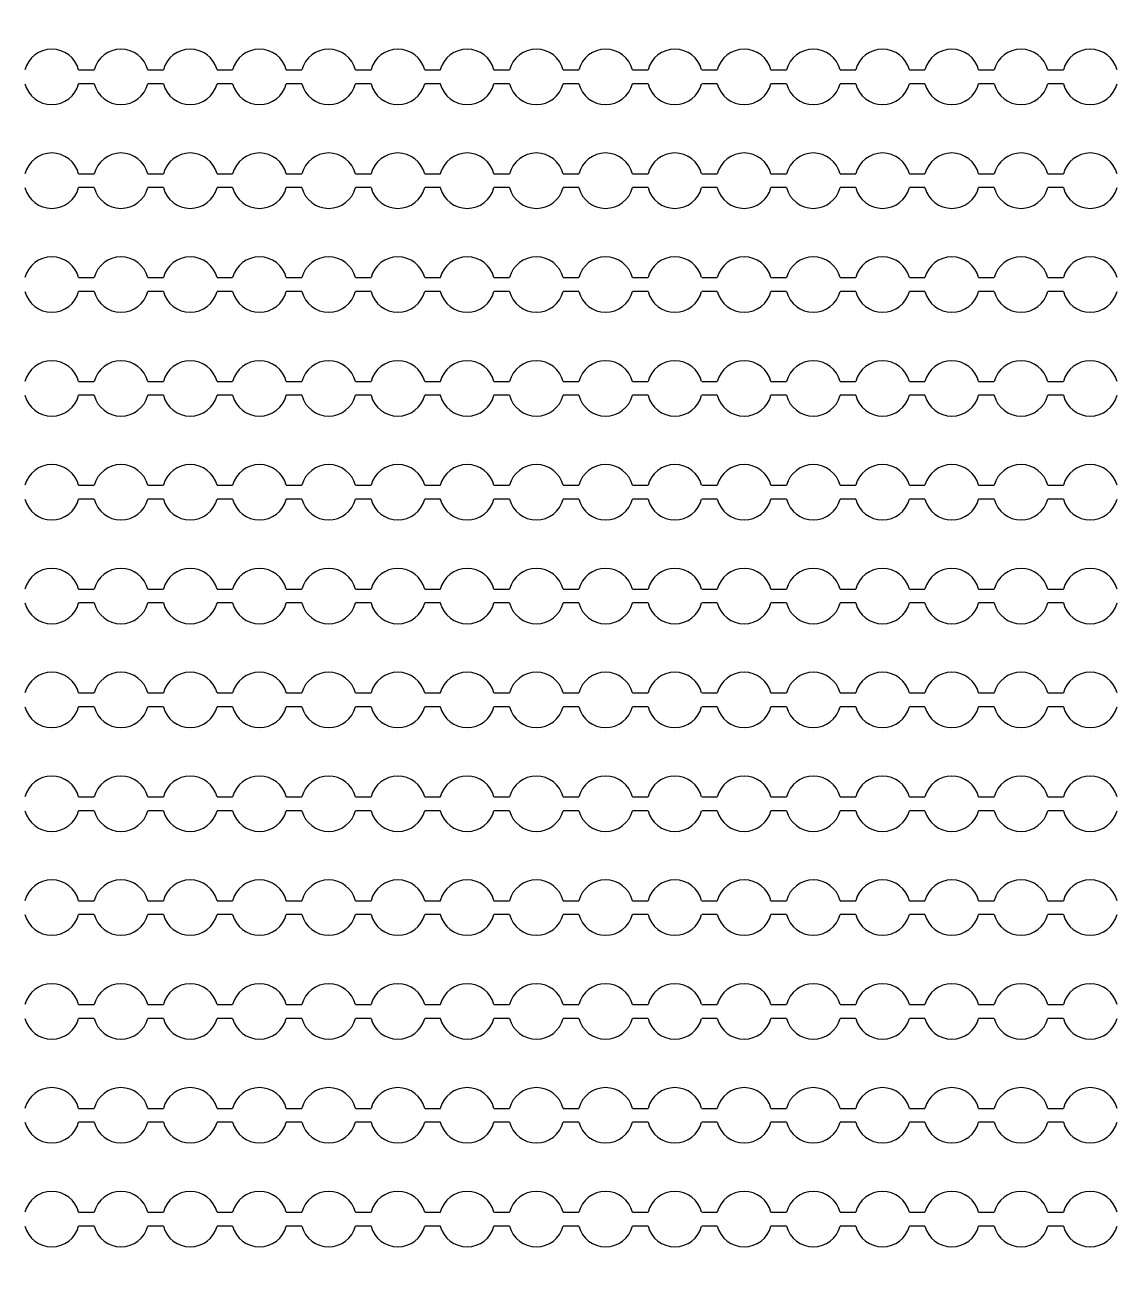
# Model space of a CAD drawing. Extents: x 4056 to 105656, y 4120 to 105720.
# Drawn here: x 32575 to 33364, y 35865 to 36765 of the extents above; entities that cross this region are included whole.
import ezdxf

# ---------------------------------------------------------------- set-up
doc = ezdxf.new("R2010")
doc.units = 13
doc.header["$MEASUREMENT"] = 0
doc.layers.add('Main Layer', color=7, linetype='Continuous', lineweight=0)

msp = doc.modelspace()

# ---------------------------------------------------------------- linework, layer by layer
for p, q in [((32613.87, 36732.98), (32625.14, 36732.98)), ((32663.87, 36732.98), (32675.14, 36732.98)), ((32713.87, 36732.98), (32725.14, 36732.98)), ((32763.87, 36732.98), (32775.14, 36732.98)), ((32813.87, 36732.98), (32825.14, 36732.98)), ((32863.87, 36732.98), (32875.14, 36732.98)), ((32913.87, 36732.98), (32925.14, 36732.98)), ((32963.87, 36732.98), (32975.14, 36732.98)), ((33013.87, 36732.98), (33025.14, 36732.98)), ((33063.87, 36732.98), (33075.14, 36732.98)), ((33113.87, 36732.98), (33125.14, 36732.98)), ((33163.87, 36732.98), (33175.14, 36732.98)), ((33213.87, 36732.98), (33225.14, 36732.98)), ((33263.87, 36732.98), (33275.14, 36732.98)), ((33313.87, 36732.98), (33325.14, 36732.98)), ((32625.14, 36722.98), (32613.87, 36722.98)), ((32675.14, 36722.98), (32663.87, 36722.98)), ((32725.14, 36722.98), (32713.87, 36722.98)), ((32775.14, 36722.98), (32763.87, 36722.98)), ((32825.14, 36722.98), (32813.87, 36722.98)), ((32875.14, 36722.98), (32863.87, 36722.98)), ((32925.14, 36722.98), (32913.87, 36722.98)), ((32975.14, 36722.98), (32963.87, 36722.98)), ((33025.14, 36722.98), (33013.87, 36722.98)), ((33075.14, 36722.98), (33063.87, 36722.98)), ((33125.14, 36722.98), (33113.87, 36722.98)), ((33175.14, 36722.98), (33163.87, 36722.98)), ((33225.14, 36722.98), (33213.87, 36722.98)), ((33275.14, 36722.98), (33263.87, 36722.98)), ((33325.14, 36722.98), (33313.87, 36722.98)), ((32613.87, 36657.98), (32625.14, 36657.98)), ((32663.87, 36657.98), (32675.14, 36657.98)), ((32713.87, 36657.98), (32725.14, 36657.98)), ((32763.87, 36657.98), (32775.14, 36657.98)), ((32813.87, 36657.98), (32825.14, 36657.98)), ((32863.87, 36657.98), (32875.14, 36657.98)), ((32913.87, 36657.98), (32925.14, 36657.98)), ((32963.87, 36657.98), (32975.14, 36657.98)), ((33013.87, 36657.98), (33025.14, 36657.98)), ((33063.87, 36657.98), (33075.14, 36657.98)), ((33113.87, 36657.98), (33125.14, 36657.98)), ((33163.87, 36657.98), (33175.14, 36657.98)), ((33213.87, 36657.98), (33225.14, 36657.98)), ((33263.87, 36657.98), (33275.14, 36657.98)), ((33313.87, 36657.98), (33325.14, 36657.98)), ((32625.14, 36647.98), (32613.87, 36647.98)), ((32675.14, 36647.98), (32663.87, 36647.98)), ((32725.14, 36647.98), (32713.87, 36647.98)), ((32775.14, 36647.98), (32763.87, 36647.98)), ((32825.14, 36647.98), (32813.87, 36647.98)), ((32875.14, 36647.98), (32863.87, 36647.98)), ((32925.14, 36647.98), (32913.87, 36647.98)), ((32975.14, 36647.98), (32963.87, 36647.98)), ((33025.14, 36647.98), (33013.87, 36647.98)), ((33075.14, 36647.98), (33063.87, 36647.98)), ((33125.14, 36647.98), (33113.87, 36647.98)), ((33175.14, 36647.98), (33163.87, 36647.98)), ((33225.14, 36647.98), (33213.87, 36647.98)), ((33275.14, 36647.98), (33263.87, 36647.98)), ((33325.14, 36647.98), (33313.87, 36647.98)), ((32613.87, 36582.98), (32625.14, 36582.98)), ((32663.87, 36582.98), (32675.14, 36582.98)), ((32713.87, 36582.98), (32725.14, 36582.98)), ((32763.87, 36582.98), (32775.14, 36582.98)), ((32813.87, 36582.98), (32825.14, 36582.98)), ((32863.87, 36582.98), (32875.14, 36582.98)), ((32913.87, 36582.98), (32925.14, 36582.98)), ((32963.87, 36582.98), (32975.14, 36582.98)), ((33013.87, 36582.98), (33025.14, 36582.98)), ((33063.87, 36582.98), (33075.14, 36582.98)), ((33113.87, 36582.98), (33125.14, 36582.98)), ((33163.87, 36582.98), (33175.14, 36582.98)), ((33213.87, 36582.98), (33225.14, 36582.98)), ((33263.87, 36582.98), (33275.14, 36582.98)), ((33313.87, 36582.98), (33325.14, 36582.98)), ((32625.14, 36572.98), (32613.87, 36572.98)), ((32675.14, 36572.98), (32663.87, 36572.98)), ((32725.14, 36572.98), (32713.87, 36572.98)), ((32775.14, 36572.98), (32763.87, 36572.98)), ((32825.14, 36572.98), (32813.87, 36572.98)), ((32875.14, 36572.98), (32863.87, 36572.98)), ((32925.14, 36572.98), (32913.87, 36572.98)), ((32975.14, 36572.98), (32963.87, 36572.98)), ((33025.14, 36572.98), (33013.87, 36572.98)), ((33075.14, 36572.98), (33063.87, 36572.98)), ((33125.14, 36572.98), (33113.87, 36572.98)), ((33175.14, 36572.98), (33163.87, 36572.98)), ((33225.14, 36572.98), (33213.87, 36572.98)), ((33275.14, 36572.98), (33263.87, 36572.98)), ((33325.14, 36572.98), (33313.87, 36572.98)), ((32613.87, 36507.98), (32625.14, 36507.98)), ((32663.87, 36507.98), (32675.14, 36507.98)), ((32713.87, 36507.98), (32725.14, 36507.98)), ((32763.87, 36507.98), (32775.14, 36507.98)), ((32813.87, 36507.98), (32825.14, 36507.98)), ((32863.87, 36507.98), (32875.14, 36507.98)), ((32913.87, 36507.98), (32925.14, 36507.98)), ((32963.87, 36507.98), (32975.14, 36507.98)), ((33013.87, 36507.98), (33025.14, 36507.98)), ((33063.87, 36507.98), (33075.14, 36507.98)), ((33113.87, 36507.98), (33125.14, 36507.98)), ((33163.87, 36507.98), (33175.14, 36507.98)), ((33213.87, 36507.98), (33225.14, 36507.98)), ((33263.87, 36507.98), (33275.14, 36507.98)), ((33313.87, 36507.98), (33325.14, 36507.98)), ((32625.14, 36497.98), (32613.87, 36497.98)), ((32675.14, 36497.98), (32663.87, 36497.98)), ((32725.14, 36497.98), (32713.87, 36497.98)), ((32775.14, 36497.98), (32763.87, 36497.98)), ((32825.14, 36497.98), (32813.87, 36497.98)), ((32875.14, 36497.98), (32863.87, 36497.98)), ((32925.14, 36497.98), (32913.87, 36497.98)), ((32975.14, 36497.98), (32963.87, 36497.98)), ((33025.14, 36497.98), (33013.87, 36497.98)), ((33075.14, 36497.98), (33063.87, 36497.98)), ((33125.14, 36497.98), (33113.87, 36497.98)), ((33175.14, 36497.98), (33163.87, 36497.98)), ((33225.14, 36497.98), (33213.87, 36497.98)), ((33275.14, 36497.98), (33263.87, 36497.98)), ((33325.14, 36497.98), (33313.87, 36497.98)), ((32613.87, 36432.98), (32625.14, 36432.98)), ((32663.87, 36432.98), (32675.14, 36432.98)), ((32713.87, 36432.98), (32725.14, 36432.98)), ((32763.87, 36432.98), (32775.14, 36432.98)), ((32813.87, 36432.98), (32825.14, 36432.98)), ((32863.87, 36432.98), (32875.14, 36432.98)), ((32913.87, 36432.98), (32925.14, 36432.98)), ((32963.87, 36432.98), (32975.14, 36432.98)), ((33013.87, 36432.98), (33025.14, 36432.98)), ((33063.87, 36432.98), (33075.14, 36432.98)), ((33113.87, 36432.98), (33125.14, 36432.98)), ((33163.87, 36432.98), (33175.14, 36432.98)), ((33213.87, 36432.98), (33225.14, 36432.98)), ((33263.87, 36432.98), (33275.14, 36432.98)), ((33313.87, 36432.98), (33325.14, 36432.98)), ((32625.14, 36422.98), (32613.87, 36422.98)), ((32675.14, 36422.98), (32663.87, 36422.98)), ((32725.14, 36422.98), (32713.87, 36422.98)), ((32775.14, 36422.98), (32763.87, 36422.98)), ((32825.14, 36422.98), (32813.87, 36422.98)), ((32875.14, 36422.98), (32863.87, 36422.98)), ((32925.14, 36422.98), (32913.87, 36422.98)), ((32975.14, 36422.98), (32963.87, 36422.98)), ((33025.14, 36422.98), (33013.87, 36422.98)), ((33075.14, 36422.98), (33063.87, 36422.98)), ((33125.14, 36422.98), (33113.87, 36422.98)), ((33175.14, 36422.98), (33163.87, 36422.98)), ((33225.14, 36422.98), (33213.87, 36422.98)), ((33275.14, 36422.98), (33263.87, 36422.98)), ((33325.14, 36422.98), (33313.87, 36422.98)), ((32613.87, 36357.98), (32625.14, 36357.98)), ((32663.87, 36357.98), (32675.14, 36357.98)), ((32713.87, 36357.98), (32725.14, 36357.98)), ((32763.87, 36357.98), (32775.14, 36357.98)), ((32813.87, 36357.98), (32825.14, 36357.98)), ((32863.87, 36357.98), (32875.14, 36357.98)), ((32913.87, 36357.98), (32925.14, 36357.98)), ((32963.87, 36357.98), (32975.14, 36357.98)), ((33013.87, 36357.98), (33025.14, 36357.98)), ((33063.87, 36357.98), (33075.14, 36357.98)), ((33113.87, 36357.98), (33125.14, 36357.98)), ((33163.87, 36357.98), (33175.14, 36357.98)), ((33213.87, 36357.98), (33225.14, 36357.98)), ((33263.87, 36357.98), (33275.14, 36357.98)), ((33313.87, 36357.98), (33325.14, 36357.98)), ((32625.14, 36347.98), (32613.87, 36347.98)), ((32675.14, 36347.98), (32663.87, 36347.98)), ((32725.14, 36347.98), (32713.87, 36347.98)), ((32775.14, 36347.98), (32763.87, 36347.98)), ((32825.14, 36347.98), (32813.87, 36347.98)), ((32875.14, 36347.98), (32863.87, 36347.98)), ((32925.14, 36347.98), (32913.87, 36347.98)), ((32975.14, 36347.98), (32963.87, 36347.98)), ((33025.14, 36347.98), (33013.87, 36347.98)), ((33075.14, 36347.98), (33063.87, 36347.98)), ((33125.14, 36347.98), (33113.87, 36347.98)), ((33175.14, 36347.98), (33163.87, 36347.98)), ((33225.14, 36347.98), (33213.87, 36347.98)), ((33275.14, 36347.98), (33263.87, 36347.98)), ((33325.14, 36347.98), (33313.87, 36347.98)), ((32613.87, 36282.98), (32625.14, 36282.98)), ((32663.87, 36282.98), (32675.14, 36282.98)), ((32713.87, 36282.98), (32725.14, 36282.98)), ((32763.87, 36282.98), (32775.14, 36282.98)), ((32813.87, 36282.98), (32825.14, 36282.98)), ((32863.87, 36282.98), (32875.14, 36282.98)), ((32913.87, 36282.98), (32925.14, 36282.98)), ((32963.87, 36282.98), (32975.14, 36282.98)), ((33013.87, 36282.98), (33025.14, 36282.98)), ((33063.87, 36282.98), (33075.14, 36282.98)), ((33113.87, 36282.98), (33125.14, 36282.98)), ((33163.87, 36282.98), (33175.14, 36282.98)), ((33213.87, 36282.98), (33225.14, 36282.98)), ((33263.87, 36282.98), (33275.14, 36282.98)), ((33313.87, 36282.98), (33325.14, 36282.98)), ((32625.14, 36272.98), (32613.87, 36272.98)), ((32675.14, 36272.98), (32663.87, 36272.98)), ((32725.14, 36272.98), (32713.87, 36272.98)), ((32775.14, 36272.98), (32763.87, 36272.98)), ((32825.14, 36272.98), (32813.87, 36272.98)), ((32875.14, 36272.98), (32863.87, 36272.98)), ((32925.14, 36272.98), (32913.87, 36272.98)), ((32975.14, 36272.98), (32963.87, 36272.98)), ((33025.14, 36272.98), (33013.87, 36272.98)), ((33075.14, 36272.98), (33063.87, 36272.98)), ((33125.14, 36272.98), (33113.87, 36272.98)), ((33175.14, 36272.98), (33163.87, 36272.98)), ((33225.14, 36272.98), (33213.87, 36272.98)), ((33275.14, 36272.98), (33263.87, 36272.98)), ((33325.14, 36272.98), (33313.87, 36272.98)), ((32613.87, 36207.98), (32625.14, 36207.98)), ((32663.87, 36207.98), (32675.14, 36207.98)), ((32713.87, 36207.98), (32725.14, 36207.98)), ((32763.87, 36207.98), (32775.14, 36207.98)), ((32813.87, 36207.98), (32825.14, 36207.98)), ((32863.87, 36207.98), (32875.14, 36207.98)), ((32913.87, 36207.98), (32925.14, 36207.98)), ((32963.87, 36207.98), (32975.14, 36207.98)), ((33013.87, 36207.98), (33025.14, 36207.98)), ((33063.87, 36207.98), (33075.14, 36207.98)), ((33113.87, 36207.98), (33125.14, 36207.98)), ((33163.87, 36207.98), (33175.14, 36207.98)), ((33213.87, 36207.98), (33225.14, 36207.98)), ((33263.87, 36207.98), (33275.14, 36207.98)), ((33313.87, 36207.98), (33325.14, 36207.98)), ((32625.14, 36197.98), (32613.87, 36197.98)), ((32675.14, 36197.98), (32663.87, 36197.98)), ((32725.14, 36197.98), (32713.87, 36197.98)), ((32775.14, 36197.98), (32763.87, 36197.98)), ((32825.14, 36197.98), (32813.87, 36197.98)), ((32875.14, 36197.98), (32863.87, 36197.98)), ((32925.14, 36197.98), (32913.87, 36197.98)), ((32975.14, 36197.98), (32963.87, 36197.98)), ((33025.14, 36197.98), (33013.87, 36197.98)), ((33075.14, 36197.98), (33063.87, 36197.98)), ((33125.14, 36197.98), (33113.87, 36197.98)), ((33175.14, 36197.98), (33163.87, 36197.98)), ((33225.14, 36197.98), (33213.87, 36197.98)), ((33275.14, 36197.98), (33263.87, 36197.98)), ((33325.14, 36197.98), (33313.87, 36197.98)), ((32613.87, 36132.98), (32625.14, 36132.98)), ((32663.87, 36132.98), (32675.14, 36132.98)), ((32713.87, 36132.98), (32725.14, 36132.98)), ((32763.87, 36132.98), (32775.14, 36132.98)), ((32813.87, 36132.98), (32825.14, 36132.98)), ((32863.87, 36132.98), (32875.14, 36132.98)), ((32913.87, 36132.98), (32925.14, 36132.98)), ((32963.87, 36132.98), (32975.14, 36132.98)), ((33013.87, 36132.98), (33025.14, 36132.98)), ((33063.87, 36132.98), (33075.14, 36132.98)), ((33113.87, 36132.98), (33125.14, 36132.98)), ((33163.87, 36132.98), (33175.14, 36132.98)), ((33213.87, 36132.98), (33225.14, 36132.98)), ((33263.87, 36132.98), (33275.14, 36132.98)), ((33313.87, 36132.98), (33325.14, 36132.98)), ((32625.14, 36122.98), (32613.87, 36122.98)), ((32675.14, 36122.98), (32663.87, 36122.98)), ((32725.14, 36122.98), (32713.87, 36122.98)), ((32775.14, 36122.98), (32763.87, 36122.98)), ((32825.14, 36122.98), (32813.87, 36122.98)), ((32875.14, 36122.98), (32863.87, 36122.98)), ((32925.14, 36122.98), (32913.87, 36122.98)), ((32975.14, 36122.98), (32963.87, 36122.98)), ((33025.14, 36122.98), (33013.87, 36122.98)), ((33075.14, 36122.98), (33063.87, 36122.98)), ((33125.14, 36122.98), (33113.87, 36122.98)), ((33175.14, 36122.98), (33163.87, 36122.98)), ((33225.14, 36122.98), (33213.87, 36122.98)), ((33275.14, 36122.98), (33263.87, 36122.98)), ((33325.14, 36122.98), (33313.87, 36122.98)), ((32613.87, 36057.98), (32625.14, 36057.98)), ((32663.87, 36057.98), (32675.14, 36057.98)), ((32713.87, 36057.98), (32725.14, 36057.98)), ((32763.87, 36057.98), (32775.14, 36057.98)), ((32813.87, 36057.98), (32825.14, 36057.98)), ((32863.87, 36057.98), (32875.14, 36057.98)), ((32913.87, 36057.98), (32925.14, 36057.98)), ((32963.87, 36057.98), (32975.14, 36057.98)), ((33013.87, 36057.98), (33025.14, 36057.98)), ((33063.87, 36057.98), (33075.14, 36057.98)), ((33113.87, 36057.98), (33125.14, 36057.98)), ((33163.87, 36057.98), (33175.14, 36057.98)), ((33213.87, 36057.98), (33225.14, 36057.98)), ((33263.87, 36057.98), (33275.14, 36057.98)), ((33313.87, 36057.98), (33325.14, 36057.98)), ((32625.14, 36047.98), (32613.87, 36047.98)), ((32675.14, 36047.98), (32663.87, 36047.98)), ((32725.14, 36047.98), (32713.87, 36047.98)), ((32775.14, 36047.98), (32763.87, 36047.98)), ((32825.14, 36047.98), (32813.87, 36047.98)), ((32875.14, 36047.98), (32863.87, 36047.98)), ((32925.14, 36047.98), (32913.87, 36047.98)), ((32975.14, 36047.98), (32963.87, 36047.98)), ((33025.14, 36047.98), (33013.87, 36047.98)), ((33075.14, 36047.98), (33063.87, 36047.98)), ((33125.14, 36047.98), (33113.87, 36047.98)), ((33175.14, 36047.98), (33163.87, 36047.98)), ((33225.14, 36047.98), (33213.87, 36047.98)), ((33275.14, 36047.98), (33263.87, 36047.98)), ((33325.14, 36047.98), (33313.87, 36047.98)), ((32613.87, 35982.98), (32625.14, 35982.98)), ((32663.87, 35982.98), (32675.14, 35982.98)), ((32713.87, 35982.98), (32725.14, 35982.98)), ((32763.87, 35982.98), (32775.14, 35982.98)), ((32813.87, 35982.98), (32825.14, 35982.98)), ((32863.87, 35982.98), (32875.14, 35982.98)), ((32913.87, 35982.98), (32925.14, 35982.98)), ((32963.87, 35982.98), (32975.14, 35982.98)), ((33013.87, 35982.98), (33025.14, 35982.98)), ((33063.87, 35982.98), (33075.14, 35982.98)), ((33113.87, 35982.98), (33125.14, 35982.98)), ((33163.87, 35982.98), (33175.14, 35982.98)), ((33213.87, 35982.98), (33225.14, 35982.98)), ((33263.87, 35982.98), (33275.14, 35982.98)), ((33313.87, 35982.98), (33325.14, 35982.98)), ((32625.14, 35972.98), (32613.87, 35972.98)), ((32675.14, 35972.98), (32663.87, 35972.98)), ((32725.14, 35972.98), (32713.87, 35972.98)), ((32775.14, 35972.98), (32763.87, 35972.98)), ((32825.14, 35972.98), (32813.87, 35972.98)), ((32875.14, 35972.98), (32863.87, 35972.98)), ((32925.14, 35972.98), (32913.87, 35972.98)), ((32975.14, 35972.98), (32963.87, 35972.98)), ((33025.14, 35972.98), (33013.87, 35972.98)), ((33075.14, 35972.98), (33063.87, 35972.98)), ((33125.14, 35972.98), (33113.87, 35972.98)), ((33175.14, 35972.98), (33163.87, 35972.98)), ((33225.14, 35972.98), (33213.87, 35972.98)), ((33275.14, 35972.98), (33263.87, 35972.98)), ((33325.14, 35972.98), (33313.87, 35972.98)), ((32613.87, 35907.98), (32625.14, 35907.98)), ((32663.87, 35907.98), (32675.14, 35907.98)), ((32713.87, 35907.98), (32725.14, 35907.98)), ((32763.87, 35907.98), (32775.14, 35907.98)), ((32813.87, 35907.98), (32825.14, 35907.98)), ((32863.87, 35907.98), (32875.14, 35907.98)), ((32913.87, 35907.98), (32925.14, 35907.98)), ((32963.87, 35907.98), (32975.14, 35907.98)), ((33013.87, 35907.98), (33025.14, 35907.98)), ((33063.87, 35907.98), (33075.14, 35907.98)), ((33113.87, 35907.98), (33125.14, 35907.98)), ((33163.87, 35907.98), (33175.14, 35907.98)), ((33213.87, 35907.98), (33225.14, 35907.98)), ((33263.87, 35907.98), (33275.14, 35907.98)), ((33313.87, 35907.98), (33325.14, 35907.98)), ((32625.14, 35897.98), (32613.87, 35897.98)), ((32675.14, 35897.98), (32663.87, 35897.98)), ((32725.14, 35897.98), (32713.87, 35897.98)), ((32775.14, 35897.98), (32763.87, 35897.98)), ((32825.14, 35897.98), (32813.87, 35897.98)), ((32875.14, 35897.98), (32863.87, 35897.98)), ((32925.14, 35897.98), (32913.87, 35897.98)), ((32975.14, 35897.98), (32963.87, 35897.98)), ((33025.14, 35897.98), (33013.87, 35897.98)), ((33075.14, 35897.98), (33063.87, 35897.98)), ((33125.14, 35897.98), (33113.87, 35897.98)), ((33175.14, 35897.98), (33163.87, 35897.98)), ((33225.14, 35897.98), (33213.87, 35897.98)), ((33275.14, 35897.98), (33263.87, 35897.98)), ((33325.14, 35897.98), (33313.87, 35897.98))]:
    msp.add_line(p, q)
for centre, start, end in [((32594.5, 36727.98), 14.47751, 165.52249), ((32644.5, 36727.98), 14.47751, 165.52249), ((32694.5, 36727.98), 14.47751, 165.52249), ((32744.5, 36727.98), 14.47751, 165.52249), ((32794.5, 36727.98), 14.47751, 165.52249), ((32844.5, 36727.98), 14.47751, 165.52249), ((32894.5, 36727.98), 14.47751, 165.52249), ((32944.5, 36727.98), 14.47751, 165.52249), ((32994.5, 36727.98), 14.47751, 165.52249), ((33044.5, 36727.98), 14.47751, 165.52249), ((33094.5, 36727.98), 14.47751, 165.52249), ((33144.5, 36727.98), 14.47751, 165.52249), ((33194.5, 36727.98), 14.47751, 165.52249), ((33244.5, 36727.98), 14.47751, 165.52249), ((33294.5, 36727.98), 14.47751, 165.52249), ((33344.5, 36727.98), 14.47751, 165.52249), ((32594.5, 36727.98), 194.47751, 345.52249), ((32644.5, 36727.98), 194.47751, 345.52249), ((32694.5, 36727.98), 194.47751, 345.52249), ((32744.5, 36727.98), 194.47751, 345.52249), ((32794.5, 36727.98), 194.47751, 345.52249), ((32844.5, 36727.98), 194.47751, 345.52249), ((32894.5, 36727.98), 194.47751, 345.52249), ((32944.5, 36727.98), 194.47751, 345.52249), ((32994.5, 36727.98), 194.47751, 345.52249), ((33044.5, 36727.98), 194.47751, 345.52249), ((33094.5, 36727.98), 194.47751, 345.52249), ((33144.5, 36727.98), 194.47751, 345.52249), ((33194.5, 36727.98), 194.47751, 345.52249), ((33244.5, 36727.98), 194.47751, 345.52249), ((33294.5, 36727.98), 194.47751, 345.52249), ((33344.5, 36727.98), 194.47751, 345.52249), ((32594.5, 36652.98), 14.47751, 165.52249), ((32644.5, 36652.98), 14.47751, 165.52249), ((32694.5, 36652.98), 14.47751, 165.52249), ((32744.5, 36652.98), 14.47751, 165.52249), ((32794.5, 36652.98), 14.47751, 165.52249), ((32844.5, 36652.98), 14.47751, 165.52249), ((32894.5, 36652.98), 14.47751, 165.52249), ((32944.5, 36652.98), 14.47751, 165.52249), ((32994.5, 36652.98), 14.47751, 165.52249), ((33044.5, 36652.98), 14.47751, 165.52249), ((33094.5, 36652.98), 14.47751, 165.52249), ((33144.5, 36652.98), 14.47751, 165.52249), ((33194.5, 36652.98), 14.47751, 165.52249), ((33244.5, 36652.98), 14.47751, 165.52249), ((33294.5, 36652.98), 14.47751, 165.52249), ((33344.5, 36652.98), 14.47751, 165.52249), ((32594.5, 36652.98), 194.47751, 345.52249), ((32644.5, 36652.98), 194.47751, 345.52249), ((32694.5, 36652.98), 194.47751, 345.52249), ((32744.5, 36652.98), 194.47751, 345.52249), ((32794.5, 36652.98), 194.47751, 345.52249), ((32844.5, 36652.98), 194.47751, 345.52249), ((32894.5, 36652.98), 194.47751, 345.52249), ((32944.5, 36652.98), 194.47751, 345.52249), ((32994.5, 36652.98), 194.47751, 345.52249), ((33044.5, 36652.98), 194.47751, 345.52249), ((33094.5, 36652.98), 194.47751, 345.52249), ((33144.5, 36652.98), 194.47751, 345.52249), ((33194.5, 36652.98), 194.47751, 345.52249), ((33244.5, 36652.98), 194.47751, 345.52249), ((33294.5, 36652.98), 194.47751, 345.52249), ((33344.5, 36652.98), 194.47751, 345.52249), ((32594.5, 36577.98), 14.47751, 165.52249), ((32644.5, 36577.98), 14.47751, 165.52249), ((32694.5, 36577.98), 14.47751, 165.52249), ((32744.5, 36577.98), 14.47751, 165.52249), ((32794.5, 36577.98), 14.47751, 165.52249), ((32844.5, 36577.98), 14.47751, 165.52249), ((32894.5, 36577.98), 14.47751, 165.52249), ((32944.5, 36577.98), 14.47751, 165.52249), ((32994.5, 36577.98), 14.47751, 165.52249), ((33044.5, 36577.98), 14.47751, 165.52249), ((33094.5, 36577.98), 14.47751, 165.52249), ((33144.5, 36577.98), 14.47751, 165.52249), ((33194.5, 36577.98), 14.47751, 165.52249), ((33244.5, 36577.98), 14.47751, 165.52249), ((33294.5, 36577.98), 14.47751, 165.52249), ((33344.5, 36577.98), 14.47751, 165.52249), ((32594.5, 36577.98), 194.47751, 345.52249), ((32644.5, 36577.98), 194.47751, 345.52249), ((32694.5, 36577.98), 194.47751, 345.52249), ((32744.5, 36577.98), 194.47751, 345.52249), ((32794.5, 36577.98), 194.47751, 345.52249), ((32844.5, 36577.98), 194.47751, 345.52249), ((32894.5, 36577.98), 194.47751, 345.52249), ((32944.5, 36577.98), 194.47751, 345.52249), ((32994.5, 36577.98), 194.47751, 345.52249), ((33044.5, 36577.98), 194.47751, 345.52249), ((33094.5, 36577.98), 194.47751, 345.52249), ((33144.5, 36577.98), 194.47751, 345.52249), ((33194.5, 36577.98), 194.47751, 345.52249), ((33244.5, 36577.98), 194.47751, 345.52249), ((33294.5, 36577.98), 194.47751, 345.52249), ((33344.5, 36577.98), 194.47751, 345.52249), ((32594.5, 36502.98), 14.47751, 165.52249), ((32644.5, 36502.98), 14.47751, 165.52249), ((32694.5, 36502.98), 14.47751, 165.52249), ((32744.5, 36502.98), 14.47751, 165.52249), ((32794.5, 36502.98), 14.47751, 165.52249), ((32844.5, 36502.98), 14.47751, 165.52249), ((32894.5, 36502.98), 14.47751, 165.52249), ((32944.5, 36502.98), 14.47751, 165.52249), ((32994.5, 36502.98), 14.47751, 165.52249), ((33044.5, 36502.98), 14.47751, 165.52249), ((33094.5, 36502.98), 14.47751, 165.52249), ((33144.5, 36502.98), 14.47751, 165.52249), ((33194.5, 36502.98), 14.47751, 165.52249), ((33244.5, 36502.98), 14.47751, 165.52249), ((33294.5, 36502.98), 14.47751, 165.52249), ((33344.5, 36502.98), 14.47751, 165.52249), ((32594.5, 36502.98), 194.47751, 345.52249), ((32644.5, 36502.98), 194.47751, 345.52249), ((32694.5, 36502.98), 194.47751, 345.52249), ((32744.5, 36502.98), 194.47751, 345.52249), ((32794.5, 36502.98), 194.47751, 345.52249), ((32844.5, 36502.98), 194.47751, 345.52249), ((32894.5, 36502.98), 194.47751, 345.52249), ((32944.5, 36502.98), 194.47751, 345.52249), ((32994.5, 36502.98), 194.47751, 345.52249), ((33044.5, 36502.98), 194.47751, 345.52249), ((33094.5, 36502.98), 194.47751, 345.52249), ((33144.5, 36502.98), 194.47751, 345.52249), ((33194.5, 36502.98), 194.47751, 345.52249), ((33244.5, 36502.98), 194.47751, 345.52249), ((33294.5, 36502.98), 194.47751, 345.52249), ((33344.5, 36502.98), 194.47751, 345.52249), ((32594.5, 36427.98), 14.47751, 165.52249), ((32644.5, 36427.98), 14.47751, 165.52249), ((32694.5, 36427.98), 14.47751, 165.52249), ((32744.5, 36427.98), 14.47751, 165.52249), ((32794.5, 36427.98), 14.47751, 165.52249), ((32844.5, 36427.98), 14.47751, 165.52249), ((32894.5, 36427.98), 14.47751, 165.52249), ((32944.5, 36427.98), 14.47751, 165.52249), ((32994.5, 36427.98), 14.47751, 165.52249), ((33044.5, 36427.98), 14.47751, 165.52249), ((33094.5, 36427.98), 14.47751, 165.52249), ((33144.5, 36427.98), 14.47751, 165.52249), ((33194.5, 36427.98), 14.47751, 165.52249), ((33244.5, 36427.98), 14.47751, 165.52249), ((33294.5, 36427.98), 14.47751, 165.52249), ((33344.5, 36427.98), 14.47751, 165.52249), ((32594.5, 36427.98), 194.47751, 345.52249), ((32644.5, 36427.98), 194.47751, 345.52249), ((32694.5, 36427.98), 194.47751, 345.52249), ((32744.5, 36427.98), 194.47751, 345.52249), ((32794.5, 36427.98), 194.47751, 345.52249), ((32844.5, 36427.98), 194.47751, 345.52249), ((32894.5, 36427.98), 194.47751, 345.52249), ((32944.5, 36427.98), 194.47751, 345.52249), ((32994.5, 36427.98), 194.47751, 345.52249), ((33044.5, 36427.98), 194.47751, 345.52249), ((33094.5, 36427.98), 194.47751, 345.52249), ((33144.5, 36427.98), 194.47751, 345.52249), ((33194.5, 36427.98), 194.47751, 345.52249), ((33244.5, 36427.98), 194.47751, 345.52249), ((33294.5, 36427.98), 194.47751, 345.52249), ((33344.5, 36427.98), 194.47751, 345.52249), ((32594.5, 36352.98), 14.47751, 165.52249), ((32644.5, 36352.98), 14.47751, 165.52249), ((32694.5, 36352.98), 14.47751, 165.52249), ((32744.5, 36352.98), 14.47751, 165.52249), ((32794.5, 36352.98), 14.47751, 165.52249), ((32844.5, 36352.98), 14.47751, 165.52249), ((32894.5, 36352.98), 14.47751, 165.52249), ((32944.5, 36352.98), 14.47751, 165.52249), ((32994.5, 36352.98), 14.47751, 165.52249), ((33044.5, 36352.98), 14.47751, 165.52249), ((33094.5, 36352.98), 14.47751, 165.52249), ((33144.5, 36352.98), 14.47751, 165.52249), ((33194.5, 36352.98), 14.47751, 165.52249), ((33244.5, 36352.98), 14.47751, 165.52249), ((33294.5, 36352.98), 14.47751, 165.52249), ((33344.5, 36352.98), 14.47751, 165.52249), ((32594.5, 36352.98), 194.47751, 345.52249), ((32644.5, 36352.98), 194.47751, 345.52249), ((32694.5, 36352.98), 194.47751, 345.52249), ((32744.5, 36352.98), 194.47751, 345.52249), ((32794.5, 36352.98), 194.47751, 345.52249), ((32844.5, 36352.98), 194.47751, 345.52249), ((32894.5, 36352.98), 194.47751, 345.52249), ((32944.5, 36352.98), 194.47751, 345.52249), ((32994.5, 36352.98), 194.47751, 345.52249), ((33044.5, 36352.98), 194.47751, 345.52249), ((33094.5, 36352.98), 194.47751, 345.52249), ((33144.5, 36352.98), 194.47751, 345.52249), ((33194.5, 36352.98), 194.47751, 345.52249), ((33244.5, 36352.98), 194.47751, 345.52249), ((33294.5, 36352.98), 194.47751, 345.52249), ((33344.5, 36352.98), 194.47751, 345.52249), ((32594.5, 36277.98), 14.47751, 165.52249), ((32644.5, 36277.98), 14.47751, 165.52249), ((32694.5, 36277.98), 14.47751, 165.52249), ((32744.5, 36277.98), 14.47751, 165.52249), ((32794.5, 36277.98), 14.47751, 165.52249), ((32844.5, 36277.98), 14.47751, 165.52249), ((32894.5, 36277.98), 14.47751, 165.52249), ((32944.5, 36277.98), 14.47751, 165.52249), ((32994.5, 36277.98), 14.47751, 165.52249), ((33044.5, 36277.98), 14.47751, 165.52249), ((33094.5, 36277.98), 14.47751, 165.52249), ((33144.5, 36277.98), 14.47751, 165.52249), ((33194.5, 36277.98), 14.47751, 165.52249), ((33244.5, 36277.98), 14.47751, 165.52249), ((33294.5, 36277.98), 14.47751, 165.52249), ((33344.5, 36277.98), 14.47751, 165.52249), ((32594.5, 36277.98), 194.47751, 345.52249), ((32644.5, 36277.98), 194.47751, 345.52249), ((32694.5, 36277.98), 194.47751, 345.52249), ((32744.5, 36277.98), 194.47751, 345.52249), ((32794.5, 36277.98), 194.47751, 345.52249), ((32844.5, 36277.98), 194.47751, 345.52249), ((32894.5, 36277.98), 194.47751, 345.52249), ((32944.5, 36277.98), 194.47751, 345.52249), ((32994.5, 36277.98), 194.47751, 345.52249), ((33044.5, 36277.98), 194.47751, 345.52249), ((33094.5, 36277.98), 194.47751, 345.52249), ((33144.5, 36277.98), 194.47751, 345.52249), ((33194.5, 36277.98), 194.47751, 345.52249), ((33244.5, 36277.98), 194.47751, 345.52249), ((33294.5, 36277.98), 194.47751, 345.52249), ((33344.5, 36277.98), 194.47751, 345.52249), ((32594.5, 36202.98), 14.47751, 165.52249), ((32644.5, 36202.98), 14.47751, 165.52249), ((32694.5, 36202.98), 14.47751, 165.52249), ((32744.5, 36202.98), 14.47751, 165.52249), ((32794.5, 36202.98), 14.47751, 165.52249), ((32844.5, 36202.98), 14.47751, 165.52249), ((32894.5, 36202.98), 14.47751, 165.52249), ((32944.5, 36202.98), 14.47751, 165.52249), ((32994.5, 36202.98), 14.47751, 165.52249), ((33044.5, 36202.98), 14.47751, 165.52249), ((33094.5, 36202.98), 14.47751, 165.52249), ((33144.5, 36202.98), 14.47751, 165.52249), ((33194.5, 36202.98), 14.47751, 165.52249), ((33244.5, 36202.98), 14.47751, 165.52249), ((33294.5, 36202.98), 14.47751, 165.52249), ((33344.5, 36202.98), 14.47751, 165.52249), ((32594.5, 36202.98), 194.47751, 345.52249), ((32644.5, 36202.98), 194.47751, 345.52249), ((32694.5, 36202.98), 194.47751, 345.52249), ((32744.5, 36202.98), 194.47751, 345.52249), ((32794.5, 36202.98), 194.47751, 345.52249), ((32844.5, 36202.98), 194.47751, 345.52249), ((32894.5, 36202.98), 194.47751, 345.52249), ((32944.5, 36202.98), 194.47751, 345.52249), ((32994.5, 36202.98), 194.47751, 345.52249), ((33044.5, 36202.98), 194.47751, 345.52249), ((33094.5, 36202.98), 194.47751, 345.52249), ((33144.5, 36202.98), 194.47751, 345.52249), ((33194.5, 36202.98), 194.47751, 345.52249), ((33244.5, 36202.98), 194.47751, 345.52249), ((33294.5, 36202.98), 194.47751, 345.52249), ((33344.5, 36202.98), 194.47751, 345.52249), ((32594.5, 36127.98), 14.47751, 165.52249), ((32644.5, 36127.98), 14.47751, 165.52249), ((32694.5, 36127.98), 14.47751, 165.52249), ((32744.5, 36127.98), 14.47751, 165.52249), ((32794.5, 36127.98), 14.47751, 165.52249), ((32844.5, 36127.98), 14.47751, 165.52249), ((32894.5, 36127.98), 14.47751, 165.52249), ((32944.5, 36127.98), 14.47751, 165.52249), ((32994.5, 36127.98), 14.47751, 165.52249), ((33044.5, 36127.98), 14.47751, 165.52249), ((33094.5, 36127.98), 14.47751, 165.52249), ((33144.5, 36127.98), 14.47751, 165.52249), ((33194.5, 36127.98), 14.47751, 165.52249), ((33244.5, 36127.98), 14.47751, 165.52249), ((33294.5, 36127.98), 14.47751, 165.52249), ((33344.5, 36127.98), 14.47751, 165.52249), ((32594.5, 36127.98), 194.47751, 345.52249), ((32644.5, 36127.98), 194.47751, 345.52249), ((32694.5, 36127.98), 194.47751, 345.52249), ((32744.5, 36127.98), 194.47751, 345.52249), ((32794.5, 36127.98), 194.47751, 345.52249), ((32844.5, 36127.98), 194.47751, 345.52249), ((32894.5, 36127.98), 194.47751, 345.52249), ((32944.5, 36127.98), 194.47751, 345.52249), ((32994.5, 36127.98), 194.47751, 345.52249), ((33044.5, 36127.98), 194.47751, 345.52249), ((33094.5, 36127.98), 194.47751, 345.52249), ((33144.5, 36127.98), 194.47751, 345.52249), ((33194.5, 36127.98), 194.47751, 345.52249), ((33244.5, 36127.98), 194.47751, 345.52249), ((33294.5, 36127.98), 194.47751, 345.52249), ((33344.5, 36127.98), 194.47751, 345.52249), ((32594.5, 36052.98), 14.47751, 165.52249), ((32644.5, 36052.98), 14.47751, 165.52249), ((32694.5, 36052.98), 14.47751, 165.52249), ((32744.5, 36052.98), 14.47751, 165.52249), ((32794.5, 36052.98), 14.47751, 165.52249), ((32844.5, 36052.98), 14.47751, 165.52249), ((32894.5, 36052.98), 14.47751, 165.52249), ((32944.5, 36052.98), 14.47751, 165.52249), ((32994.5, 36052.98), 14.47751, 165.52249), ((33044.5, 36052.98), 14.47751, 165.52249), ((33094.5, 36052.98), 14.47751, 165.52249), ((33144.5, 36052.98), 14.47751, 165.52249), ((33194.5, 36052.98), 14.47751, 165.52249), ((33244.5, 36052.98), 14.47751, 165.52249), ((33294.5, 36052.98), 14.47751, 165.52249), ((33344.5, 36052.98), 14.47751, 165.52249), ((32594.5, 36052.98), 194.47751, 345.52249), ((32644.5, 36052.98), 194.47751, 345.52249), ((32694.5, 36052.98), 194.47751, 345.52249), ((32744.5, 36052.98), 194.47751, 345.52249), ((32794.5, 36052.98), 194.47751, 345.52249), ((32844.5, 36052.98), 194.47751, 345.52249), ((32894.5, 36052.98), 194.47751, 345.52249), ((32944.5, 36052.98), 194.47751, 345.52249), ((32994.5, 36052.98), 194.47751, 345.52249), ((33044.5, 36052.98), 194.47751, 345.52249), ((33094.5, 36052.98), 194.47751, 345.52249), ((33144.5, 36052.98), 194.47751, 345.52249), ((33194.5, 36052.98), 194.47751, 345.52249), ((33244.5, 36052.98), 194.47751, 345.52249), ((33294.5, 36052.98), 194.47751, 345.52249), ((33344.5, 36052.98), 194.47751, 345.52249), ((32594.5, 35977.98), 14.47751, 165.52249), ((32644.5, 35977.98), 14.47751, 165.52249), ((32694.5, 35977.98), 14.47751, 165.52249), ((32744.5, 35977.98), 14.47751, 165.52249), ((32794.5, 35977.98), 14.47751, 165.52249), ((32844.5, 35977.98), 14.47751, 165.52249), ((32894.5, 35977.98), 14.47751, 165.52249), ((32944.5, 35977.98), 14.47751, 165.52249), ((32994.5, 35977.98), 14.47751, 165.52249), ((33044.5, 35977.98), 14.47751, 165.52249), ((33094.5, 35977.98), 14.47751, 165.52249), ((33144.5, 35977.98), 14.47751, 165.52249), ((33194.5, 35977.98), 14.47751, 165.52249), ((33244.5, 35977.98), 14.47751, 165.52249), ((33294.5, 35977.98), 14.47751, 165.52249), ((33344.5, 35977.98), 14.47751, 165.52249), ((32594.5, 35977.98), 194.47751, 345.52249), ((32644.5, 35977.98), 194.47751, 345.52249), ((32694.5, 35977.98), 194.47751, 345.52249), ((32744.5, 35977.98), 194.47751, 345.52249), ((32794.5, 35977.98), 194.47751, 345.52249), ((32844.5, 35977.98), 194.47751, 345.52249), ((32894.5, 35977.98), 194.47751, 345.52249), ((32944.5, 35977.98), 194.47751, 345.52249), ((32994.5, 35977.98), 194.47751, 345.52249), ((33044.5, 35977.98), 194.47751, 345.52249), ((33094.5, 35977.98), 194.47751, 345.52249), ((33144.5, 35977.98), 194.47751, 345.52249), ((33194.5, 35977.98), 194.47751, 345.52249), ((33244.5, 35977.98), 194.47751, 345.52249), ((33294.5, 35977.98), 194.47751, 345.52249), ((33344.5, 35977.98), 194.47751, 345.52249), ((32594.5, 35902.98), 14.47751, 165.52249), ((32644.5, 35902.98), 14.47751, 165.52249), ((32694.5, 35902.98), 14.47751, 165.52249), ((32744.5, 35902.98), 14.47751, 165.52249), ((32794.5, 35902.98), 14.47751, 165.52249), ((32844.5, 35902.98), 14.47751, 165.52249), ((32894.5, 35902.98), 14.47751, 165.52249), ((32944.5, 35902.98), 14.47751, 165.52249), ((32994.5, 35902.98), 14.47751, 165.52249), ((33044.5, 35902.98), 14.47751, 165.52249), ((33094.5, 35902.98), 14.47751, 165.52249), ((33144.5, 35902.98), 14.47751, 165.52249), ((33194.5, 35902.98), 14.47751, 165.52249), ((33244.5, 35902.98), 14.47751, 165.52249), ((33294.5, 35902.98), 14.47751, 165.52249), ((33344.5, 35902.98), 14.47751, 165.52249), ((32594.5, 35902.98), 194.47751, 345.52249), ((32644.5, 35902.98), 194.47751, 345.52249), ((32694.5, 35902.98), 194.47751, 345.52249), ((32744.5, 35902.98), 194.47751, 345.52249), ((32794.5, 35902.98), 194.47751, 345.52249), ((32844.5, 35902.98), 194.47751, 345.52249), ((32894.5, 35902.98), 194.47751, 345.52249), ((32944.5, 35902.98), 194.47751, 345.52249), ((32994.5, 35902.98), 194.47751, 345.52249), ((33044.5, 35902.98), 194.47751, 345.52249), ((33094.5, 35902.98), 194.47751, 345.52249), ((33144.5, 35902.98), 194.47751, 345.52249), ((33194.5, 35902.98), 194.47751, 345.52249), ((33244.5, 35902.98), 194.47751, 345.52249), ((33294.5, 35902.98), 194.47751, 345.52249), ((33344.5, 35902.98), 194.47751, 345.52249)]:
    msp.add_arc(centre, 20, start, end)
at = {"layer": 'Main Layer'}
msp.add_circle((54856, 54920.5), 50800, dxfattribs=at)

doc.saveas('drawing.dxf')
